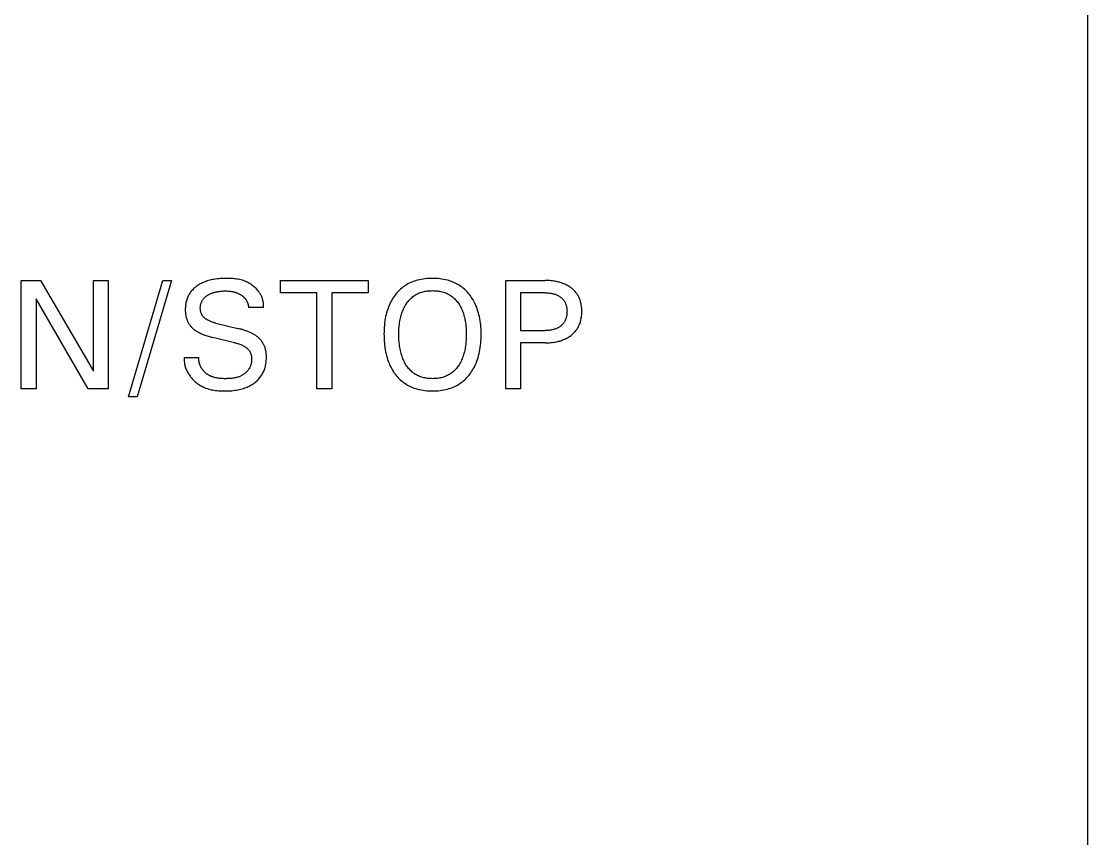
# Model space of a CAD drawing. Extents: x 0 to 420, y 0 to 297.
# Drawn here: x 161.6 to 183.26, y 208.31 to 224.92 of the extents above; entities that cross this region are included whole.
import ezdxf

# ---------------------------------------------------------------- set-up
doc = ezdxf.new("R2010")
doc.units = 0
doc.header["$LTSCALE"] = 23.1
doc.layers.add('10000_FRONT', color=7, linetype='CONTINUOUS')

msp = doc.modelspace()

# ---------------------------------------------------------------- linework, layer by layer
at = {"layer": '10000_FRONT', "color": 7, "linetype": 'CONTINUOUS'}
for p, q in [((183.263, 258.856), (183.263, 170.856)), ((161.602, 217.456), (161.602, 219.656)), ((161.602, 219.656), (161.994, 219.656)), ((161.994, 219.656), (163.068, 217.812)), ((163.068, 217.812), (163.068, 219.656)), ((163.068, 219.656), (163.367, 219.656)), ((163.367, 219.656), (163.367, 217.456)), ((163.777, 217.291), (164.477, 219.656)), ((164.655, 219.656), (163.955, 217.291)), ((164.477, 219.656), (164.655, 219.656)), ((165.38, 219.647), (165.354, 219.638)), ((165.407, 219.655), (165.38, 219.647)), ((165.433, 219.662), (165.407, 219.655)), ((165.461, 219.669), (165.433, 219.662)), ((165.488, 219.675), (165.461, 219.669)), ((165.515, 219.68), (165.488, 219.675)), ((165.542, 219.684), (165.515, 219.68)), ((165.578, 219.689), (165.542, 219.684)), ((165.614, 219.693), (165.578, 219.689)), ((165.65, 219.696), (165.614, 219.693)), ((165.686, 219.698), (165.65, 219.696)), ((165.723, 219.699), (165.686, 219.698)), ((165.759, 219.7), (165.723, 219.699)), ((165.787, 219.7), (165.759, 219.7)), ((165.815, 219.7), (165.787, 219.7)), ((165.842, 219.699), (165.815, 219.7)), ((165.87, 219.697), (165.842, 219.699)), ((165.898, 219.696), (165.87, 219.697)), ((165.926, 219.693), (165.898, 219.696)), ((165.953, 219.69), (165.926, 219.693)), ((165.981, 219.686), (165.953, 219.69)), ((166.008, 219.681), (165.981, 219.686)), ((166.035, 219.676), (166.008, 219.681)), ((166.062, 219.669), (166.035, 219.676)), ((166.088, 219.662), (166.062, 219.669)), ((166.115, 219.654), (166.088, 219.662)), ((166.141, 219.644), (166.115, 219.654)), ((166.166, 219.634), (166.141, 219.644)), ((166.869, 219.407), (166.869, 219.656)), ((166.869, 219.656), (168.645, 219.656)), ((168.645, 219.656), (168.645, 219.407)), ((169.593, 219.646), (169.564, 219.636)), ((169.622, 219.655), (169.593, 219.646)), ((169.652, 219.664), (169.622, 219.655)), ((169.689, 219.673), (169.652, 219.664)), ((169.726, 219.68), (169.689, 219.673)), ((169.764, 219.687), (169.726, 219.68)), ((169.802, 219.692), (169.764, 219.687)), ((169.84, 219.695), (169.802, 219.692)), ((169.878, 219.698), (169.84, 219.695)), ((169.917, 219.7), (169.878, 219.698)), ((169.955, 219.7), (169.917, 219.7)), ((169.993, 219.7), (169.955, 219.7)), ((170.031, 219.698), (169.993, 219.7)), ((170.069, 219.695), (170.031, 219.698)), ((170.107, 219.692), (170.069, 219.695)), ((170.145, 219.687), (170.107, 219.692)), ((170.182, 219.68), (170.145, 219.687)), ((170.219, 219.673), (170.182, 219.68)), ((170.256, 219.664), (170.219, 219.673)), ((170.286, 219.655), (170.256, 219.664)), ((170.315, 219.646), (170.286, 219.655)), ((170.344, 219.636), (170.315, 219.646)), ((171.444, 217.456), (171.444, 219.656)), ((171.444, 219.656), (172.244, 219.656)), ((172.273, 219.656), (172.244, 219.656)), ((172.302, 219.655), (172.273, 219.656)), ((172.331, 219.654), (172.302, 219.655)), ((172.36, 219.651), (172.331, 219.654)), ((172.389, 219.648), (172.36, 219.651)), ((172.418, 219.645), (172.389, 219.648)), ((172.447, 219.64), (172.418, 219.645)), ((165.048, 219.431), (165.036, 219.414)), ((165.062, 219.447), (165.048, 219.431)), ((165.077, 219.463), (165.062, 219.447)), ((165.092, 219.479), (165.077, 219.463)), ((165.107, 219.494), (165.092, 219.479)), ((165.124, 219.508), (165.107, 219.494)), ((165.14, 219.522), (165.124, 219.508)), ((165.157, 219.535), (165.14, 219.522)), ((165.175, 219.548), (165.157, 219.535)), ((165.193, 219.56), (165.175, 219.548)), ((165.215, 219.573), (165.193, 219.56)), ((165.237, 219.586), (165.215, 219.573)), ((165.26, 219.598), (165.237, 219.586)), ((165.283, 219.609), (165.26, 219.598)), ((165.306, 219.619), (165.283, 219.609)), ((165.33, 219.629), (165.306, 219.619)), ((165.354, 219.638), (165.33, 219.629)), ((165.543, 219.421), (165.559, 219.425)), ((165.559, 219.425), (165.576, 219.428)), ((165.576, 219.428), (165.593, 219.431)), ((165.593, 219.431), (165.609, 219.434)), ((165.609, 219.434), (165.626, 219.436)), ((165.626, 219.436), (165.648, 219.439)), ((165.648, 219.439), (165.67, 219.441)), ((165.67, 219.441), (165.693, 219.443)), ((165.693, 219.443), (165.715, 219.444)), ((165.715, 219.444), (165.737, 219.444)), ((165.737, 219.444), (165.759, 219.444)), ((165.759, 219.444), (165.778, 219.444)), ((165.778, 219.444), (165.797, 219.443)), ((165.797, 219.443), (165.816, 219.442)), ((165.816, 219.442), (165.834, 219.44)), ((165.834, 219.44), (165.853, 219.438)), ((165.853, 219.438), (165.872, 219.436)), ((165.872, 219.436), (165.892, 219.432)), ((165.892, 219.432), (165.913, 219.427)), ((165.913, 219.427), (165.923, 219.425)), ((165.923, 219.425), (165.933, 219.422)), ((166.186, 219.625), (166.166, 219.634)), ((166.205, 219.616), (166.186, 219.625)), ((166.225, 219.605), (166.205, 219.616)), ((166.243, 219.594), (166.225, 219.605)), ((166.262, 219.583), (166.243, 219.594)), ((166.28, 219.571), (166.262, 219.583)), ((166.298, 219.558), (166.28, 219.571)), ((166.315, 219.545), (166.298, 219.558)), ((166.332, 219.531), (166.315, 219.545)), ((166.348, 219.516), (166.332, 219.531)), ((166.364, 219.501), (166.348, 219.516)), ((166.379, 219.486), (166.364, 219.501)), ((166.394, 219.47), (166.379, 219.486)), ((166.408, 219.453), (166.394, 219.47)), ((166.421, 219.436), (166.408, 219.453)), ((166.432, 219.421), (166.421, 219.436)), ((169.263, 219.44), (169.242, 219.418)), ((169.284, 219.461), (169.263, 219.44)), ((169.306, 219.482), (169.284, 219.461)), ((169.329, 219.501), (169.306, 219.482)), ((169.352, 219.52), (169.329, 219.501)), ((169.376, 219.538), (169.352, 219.52)), ((169.401, 219.555), (169.376, 219.538)), ((169.427, 219.571), (169.401, 219.555)), ((169.454, 219.586), (169.427, 219.571)), ((169.481, 219.6), (169.454, 219.586)), ((169.508, 219.613), (169.481, 219.6)), ((169.536, 219.625), (169.508, 219.613)), ((169.564, 219.636), (169.536, 219.625)), ((169.735, 219.42), (169.759, 219.427)), ((169.759, 219.427), (169.783, 219.433)), ((169.783, 219.433), (169.807, 219.438)), ((169.807, 219.438), (169.831, 219.442)), ((169.831, 219.442), (169.856, 219.445)), ((169.856, 219.445), (169.881, 219.448)), ((169.881, 219.448), (169.905, 219.449)), ((169.905, 219.449), (169.93, 219.45)), ((169.93, 219.45), (169.955, 219.451)), ((169.955, 219.451), (169.98, 219.45)), ((169.98, 219.45), (170.005, 219.449)), ((170.005, 219.449), (170.029, 219.448)), ((170.029, 219.448), (170.054, 219.445)), ((170.054, 219.445), (170.079, 219.442)), ((170.079, 219.442), (170.103, 219.438)), ((170.103, 219.438), (170.127, 219.433)), ((170.127, 219.433), (170.152, 219.427)), ((170.152, 219.427), (170.175, 219.42)), ((170.372, 219.625), (170.344, 219.636)), ((170.4, 219.612), (170.372, 219.625)), ((170.427, 219.599), (170.4, 219.612)), ((170.454, 219.585), (170.427, 219.599)), ((170.481, 219.57), (170.454, 219.585)), ((170.506, 219.554), (170.481, 219.57)), ((170.531, 219.537), (170.506, 219.554)), ((170.555, 219.519), (170.531, 219.537)), ((170.579, 219.5), (170.555, 219.519)), ((170.602, 219.481), (170.579, 219.5)), ((170.624, 219.46), (170.602, 219.481)), ((170.645, 219.439), (170.624, 219.46)), ((170.666, 219.417), (170.645, 219.439)), ((172.469, 219.636), (172.447, 219.64)), ((172.491, 219.631), (172.469, 219.636)), ((172.513, 219.626), (172.491, 219.631)), ((172.535, 219.62), (172.513, 219.626)), ((172.557, 219.614), (172.535, 219.62)), ((172.578, 219.607), (172.557, 219.614)), ((172.6, 219.599), (172.578, 219.607)), ((172.621, 219.591), (172.6, 219.599)), ((172.64, 219.583), (172.621, 219.591)), ((172.659, 219.574), (172.64, 219.583)), ((172.678, 219.565), (172.659, 219.574)), ((172.696, 219.555), (172.678, 219.565)), ((172.714, 219.545), (172.696, 219.555)), ((172.732, 219.534), (172.714, 219.545)), ((172.749, 219.522), (172.732, 219.534)), ((172.766, 219.51), (172.749, 219.522)), ((172.782, 219.498), (172.766, 219.51)), ((172.797, 219.485), (172.782, 219.498)), ((172.812, 219.472), (172.797, 219.485)), ((172.826, 219.459), (172.812, 219.472)), ((172.84, 219.445), (172.826, 219.459)), ((172.853, 219.43), (172.84, 219.445)), ((172.866, 219.415), (172.853, 219.43)), ((161.902, 219.281), (161.902, 217.456)), ((162.963, 217.456), (161.902, 219.281)), ((164.95, 219.222), (164.945, 219.2)), ((164.955, 219.244), (164.95, 219.222)), ((164.962, 219.266), (164.955, 219.244)), ((164.968, 219.286), (164.962, 219.266)), ((164.976, 219.305), (164.968, 219.286)), ((164.984, 219.324), (164.976, 219.305)), ((164.993, 219.343), (164.984, 219.324)), ((165.003, 219.361), (164.993, 219.343)), ((165.013, 219.379), (165.003, 219.361)), ((165.024, 219.397), (165.013, 219.379)), ((165.036, 219.414), (165.024, 219.397)), ((165.258, 219.206), (165.262, 219.216)), ((165.262, 219.216), (165.266, 219.226)), ((165.266, 219.226), (165.271, 219.236)), ((165.271, 219.236), (165.276, 219.246)), ((165.276, 219.246), (165.282, 219.256)), ((165.282, 219.256), (165.288, 219.265)), ((165.288, 219.265), (165.294, 219.275)), ((165.294, 219.275), (165.301, 219.284)), ((165.301, 219.284), (165.308, 219.292)), ((165.308, 219.292), (165.315, 219.301)), ((165.315, 219.301), (165.324, 219.309)), ((165.324, 219.309), (165.332, 219.318)), ((165.332, 219.318), (165.341, 219.326)), ((165.341, 219.326), (165.351, 219.333)), ((165.351, 219.333), (165.36, 219.341)), ((165.36, 219.341), (165.37, 219.348)), ((165.37, 219.348), (165.38, 219.354)), ((165.38, 219.354), (165.39, 219.361)), ((165.39, 219.361), (165.401, 219.367)), ((165.401, 219.367), (165.411, 219.373)), ((165.411, 219.373), (165.425, 219.38)), ((165.425, 219.38), (165.439, 219.386)), ((165.439, 219.386), (165.453, 219.392)), ((165.453, 219.392), (165.467, 219.398)), ((165.467, 219.398), (165.481, 219.403)), ((165.481, 219.403), (165.496, 219.408)), ((165.496, 219.408), (165.51, 219.412)), ((165.51, 219.412), (165.527, 219.417)), ((165.527, 219.417), (165.543, 219.421)), ((165.933, 219.422), (165.943, 219.419)), ((165.943, 219.419), (165.953, 219.416)), ((165.953, 219.416), (165.963, 219.413)), ((165.963, 219.413), (165.973, 219.409)), ((165.973, 219.409), (165.982, 219.405)), ((165.982, 219.405), (165.991, 219.402)), ((165.991, 219.402), (166, 219.398)), ((166, 219.398), (166.009, 219.394)), ((166.009, 219.394), (166.018, 219.389)), ((166.018, 219.389), (166.027, 219.385)), ((166.027, 219.385), (166.036, 219.38)), ((166.036, 219.38), (166.045, 219.375)), ((166.045, 219.375), (166.053, 219.37)), ((166.053, 219.37), (166.062, 219.365)), ((166.062, 219.365), (166.069, 219.36)), ((166.069, 219.36), (166.075, 219.356)), ((166.075, 219.356), (166.082, 219.351)), ((166.082, 219.351), (166.089, 219.346)), ((166.089, 219.346), (166.095, 219.341)), ((166.095, 219.341), (166.102, 219.336)), ((166.102, 219.336), (166.108, 219.33)), ((166.108, 219.33), (166.114, 219.325)), ((166.114, 219.325), (166.121, 219.319)), ((166.121, 219.319), (166.126, 219.313)), ((166.126, 219.313), (166.132, 219.307)), ((166.132, 219.307), (166.138, 219.301)), ((166.138, 219.301), (166.143, 219.295)), ((166.143, 219.295), (166.148, 219.289)), ((166.148, 219.289), (166.153, 219.283)), ((166.153, 219.283), (166.158, 219.277)), ((166.158, 219.277), (166.162, 219.271)), ((166.162, 219.271), (166.167, 219.264)), ((166.167, 219.264), (166.171, 219.258)), ((166.171, 219.258), (166.175, 219.251)), ((166.175, 219.251), (166.179, 219.244)), ((166.179, 219.244), (166.182, 219.237)), ((166.182, 219.237), (166.186, 219.23)), ((166.186, 219.23), (166.189, 219.223)), ((166.189, 219.223), (166.192, 219.216)), ((166.192, 219.216), (166.195, 219.209)), ((166.195, 219.209), (166.198, 219.202)), ((166.442, 219.406), (166.432, 219.421)), ((166.452, 219.391), (166.442, 219.406)), ((166.461, 219.375), (166.452, 219.391)), ((166.47, 219.359), (166.461, 219.375)), ((166.478, 219.342), (166.47, 219.359)), ((166.485, 219.326), (166.478, 219.342)), ((166.492, 219.309), (166.485, 219.326)), ((166.498, 219.291), (166.492, 219.309)), ((166.504, 219.274), (166.498, 219.291)), ((166.509, 219.256), (166.504, 219.274)), ((166.513, 219.238), (166.509, 219.256)), ((166.517, 219.22), (166.513, 219.238)), ((166.52, 219.202), (166.517, 219.22)), ((167.607, 219.407), (166.869, 219.407)), ((167.607, 217.456), (167.607, 219.407)), ((167.908, 219.407), (167.908, 217.456)), ((168.645, 219.407), (167.908, 219.407)), ((169.103, 219.215), (169.088, 219.184)), ((169.119, 219.246), (169.103, 219.215)), ((169.137, 219.277), (169.119, 219.246)), ((169.156, 219.306), (169.137, 219.277)), ((169.175, 219.335), (169.156, 219.306)), ((169.196, 219.363), (169.175, 219.335)), ((169.203, 219.373), (169.196, 219.363)), ((169.222, 219.396), (169.203, 219.373)), ((169.242, 219.418), (169.222, 219.396)), ((169.431, 219.195), (169.445, 219.214)), ((169.445, 219.214), (169.459, 219.232)), ((169.459, 219.232), (169.473, 219.25)), ((169.473, 219.25), (169.489, 219.267)), ((169.489, 219.267), (169.505, 219.283)), ((169.505, 219.283), (169.521, 219.299)), ((169.521, 219.299), (169.539, 219.314)), ((169.539, 219.314), (169.556, 219.329)), ((169.556, 219.329), (169.574, 219.342)), ((169.574, 219.342), (169.593, 219.354)), ((169.593, 219.354), (169.612, 219.366)), ((169.612, 219.366), (169.632, 219.377)), ((169.632, 219.377), (169.652, 219.387)), ((169.652, 219.387), (169.672, 219.397)), ((169.672, 219.397), (169.693, 219.405)), ((169.693, 219.405), (169.714, 219.413)), ((169.714, 219.413), (169.735, 219.42)), ((170.175, 219.42), (170.197, 219.413)), ((170.197, 219.413), (170.218, 219.405)), ((170.218, 219.405), (170.239, 219.397)), ((170.239, 219.397), (170.259, 219.387)), ((170.259, 219.387), (170.279, 219.377)), ((170.279, 219.377), (170.299, 219.366)), ((170.299, 219.366), (170.318, 219.354)), ((170.318, 219.354), (170.337, 219.342)), ((170.337, 219.342), (170.355, 219.329)), ((170.355, 219.329), (170.373, 219.314)), ((170.373, 219.314), (170.39, 219.299)), ((170.39, 219.299), (170.406, 219.283)), ((170.406, 219.283), (170.422, 219.267)), ((170.422, 219.267), (170.438, 219.25)), ((170.438, 219.25), (170.452, 219.232)), ((170.452, 219.232), (170.467, 219.214)), ((170.467, 219.214), (170.48, 219.195)), ((170.686, 219.394), (170.666, 219.417)), ((170.705, 219.371), (170.686, 219.394)), ((170.724, 219.345), (170.705, 219.371)), ((170.743, 219.319), (170.724, 219.345)), ((170.761, 219.292), (170.743, 219.319)), ((170.778, 219.265), (170.761, 219.292)), ((170.794, 219.237), (170.778, 219.265)), ((170.809, 219.208), (170.794, 219.237)), ((170.823, 219.179), (170.809, 219.208)), ((171.745, 219.407), (171.745, 218.64)), ((172.244, 219.407), (171.745, 219.407)), ((172.244, 219.407), (172.261, 219.407)), ((172.261, 219.407), (172.279, 219.406)), ((172.279, 219.406), (172.297, 219.405)), ((172.297, 219.405), (172.314, 219.404)), ((172.314, 219.404), (172.332, 219.402)), ((172.332, 219.402), (172.349, 219.4)), ((172.349, 219.4), (172.367, 219.397)), ((172.367, 219.397), (172.38, 219.395)), ((172.38, 219.395), (172.393, 219.392)), ((172.393, 219.392), (172.406, 219.389)), ((172.406, 219.389), (172.42, 219.385)), ((172.42, 219.385), (172.433, 219.381)), ((172.433, 219.381), (172.446, 219.377)), ((172.446, 219.377), (172.458, 219.372)), ((172.458, 219.372), (172.471, 219.367)), ((172.471, 219.367), (172.482, 219.362)), ((172.482, 219.362), (172.494, 219.357)), ((172.494, 219.357), (172.505, 219.352)), ((172.505, 219.352), (172.516, 219.346)), ((172.516, 219.346), (172.526, 219.339)), ((172.526, 219.339), (172.537, 219.333)), ((172.537, 219.333), (172.547, 219.325)), ((172.547, 219.325), (172.557, 219.318)), ((172.557, 219.318), (172.566, 219.311)), ((172.566, 219.311), (172.575, 219.303)), ((172.575, 219.303), (172.584, 219.295)), ((172.584, 219.295), (172.592, 219.287)), ((172.592, 219.287), (172.6, 219.278)), ((172.6, 219.278), (172.608, 219.269)), ((172.608, 219.269), (172.615, 219.26)), ((172.615, 219.26), (172.622, 219.251)), ((172.622, 219.251), (172.629, 219.241)), ((172.629, 219.241), (172.635, 219.231)), ((172.635, 219.231), (172.641, 219.221)), ((172.641, 219.221), (172.647, 219.211)), ((172.647, 219.211), (172.652, 219.2)), ((172.878, 219.4), (172.866, 219.415)), ((172.889, 219.384), (172.878, 219.4)), ((172.899, 219.369), (172.889, 219.384)), ((172.908, 219.354), (172.899, 219.369)), ((172.917, 219.338), (172.908, 219.354)), ((172.925, 219.323), (172.917, 219.338)), ((172.933, 219.307), (172.925, 219.323)), ((172.94, 219.291), (172.933, 219.307)), ((172.946, 219.274), (172.94, 219.291)), ((172.952, 219.257), (172.946, 219.274)), ((172.958, 219.241), (172.952, 219.257)), ((172.963, 219.224), (172.958, 219.241)), ((172.968, 219.203), (172.963, 219.224)), ((164.934, 219.111), (164.933, 219.088)), ((164.933, 219.088), (164.933, 219.065)), ((164.933, 219.065), (164.933, 219.05)), ((164.933, 219.05), (164.933, 219.034)), ((164.933, 219.034), (164.934, 219.019)), ((164.936, 219.133), (164.934, 219.111)), ((164.934, 219.019), (164.935, 219.003)), ((164.935, 219.003), (164.937, 218.988)), ((164.938, 219.156), (164.936, 219.133)), ((164.941, 219.178), (164.938, 219.156)), ((164.945, 219.2), (164.941, 219.178)), ((165.238, 219.109), (165.239, 219.12)), ((165.238, 219.098), (165.238, 219.109)), ((165.238, 219.087), (165.238, 219.098)), ((165.239, 219.077), (165.238, 219.087)), ((165.239, 219.12), (165.24, 219.131)), ((165.24, 219.066), (165.239, 219.077)), ((165.24, 219.131), (165.241, 219.142)), ((165.241, 219.055), (165.24, 219.066)), ((165.241, 219.142), (165.243, 219.153)), ((165.242, 219.045), (165.241, 219.055)), ((165.244, 219.034), (165.242, 219.045)), ((165.243, 219.153), (165.245, 219.164)), ((165.246, 219.024), (165.244, 219.034)), ((165.245, 219.164), (165.248, 219.174)), ((165.249, 219.014), (165.246, 219.024)), ((165.248, 219.174), (165.251, 219.185)), ((165.252, 219.004), (165.249, 219.014)), ((165.251, 219.185), (165.254, 219.195)), ((165.256, 218.994), (165.252, 219.004)), ((165.254, 219.195), (165.258, 219.206)), ((165.26, 218.984), (165.256, 218.994)), ((166.198, 219.202), (166.201, 219.195)), ((166.201, 219.195), (166.203, 219.188)), ((166.203, 219.188), (166.205, 219.18)), ((166.205, 219.18), (166.207, 219.173)), ((166.207, 219.173), (166.209, 219.166)), ((166.209, 219.166), (166.211, 219.158)), ((166.211, 219.158), (166.212, 219.151)), ((166.212, 219.151), (166.214, 219.144)), ((166.214, 219.144), (166.215, 219.136)), ((166.215, 219.136), (166.216, 219.129)), ((166.216, 219.129), (166.217, 219.121)), ((166.217, 219.121), (166.217, 219.114)), ((166.217, 219.114), (166.218, 219.106)), ((166.523, 219.106), (166.218, 219.106)), ((166.522, 219.183), (166.52, 219.202)), ((166.523, 219.164), (166.522, 219.183)), ((166.524, 219.145), (166.523, 219.164)), ((166.523, 219.106), (166.524, 219.125)), ((166.524, 219.125), (166.524, 219.145)), ((169.021, 219.001), (169.012, 218.962)), ((169.033, 219.039), (169.021, 219.001)), ((169.045, 219.077), (169.033, 219.039)), ((169.058, 219.115), (169.045, 219.077)), ((169.073, 219.152), (169.058, 219.115)), ((169.088, 219.184), (169.073, 219.152)), ((169.327, 218.978), (169.336, 219.007)), ((169.336, 219.007), (169.346, 219.032)), ((169.346, 219.032), (169.356, 219.057)), ((169.356, 219.057), (169.367, 219.082)), ((169.367, 219.082), (169.378, 219.106)), ((169.378, 219.106), (169.391, 219.13)), ((169.391, 219.13), (169.404, 219.153)), ((169.404, 219.153), (169.418, 219.176)), ((169.418, 219.176), (169.431, 219.195)), ((170.48, 219.195), (170.493, 219.176)), ((170.493, 219.176), (170.497, 219.169)), ((170.497, 219.169), (170.511, 219.147)), ((170.511, 219.147), (170.523, 219.124)), ((170.523, 219.124), (170.535, 219.102)), ((170.535, 219.102), (170.546, 219.078)), ((170.546, 219.078), (170.557, 219.055)), ((170.557, 219.055), (170.566, 219.031)), ((170.566, 219.031), (170.575, 219.007)), ((170.575, 219.007), (170.585, 218.978)), ((170.836, 219.15), (170.823, 219.179)), ((170.852, 219.113), (170.836, 219.15)), ((170.865, 219.075), (170.852, 219.113)), ((170.878, 219.037), (170.865, 219.075)), ((170.889, 218.999), (170.878, 219.037)), ((170.899, 218.961), (170.889, 218.999)), ((172.652, 219.2), (172.657, 219.189)), ((172.657, 219.189), (172.661, 219.178)), ((172.661, 219.178), (172.665, 219.167)), ((172.665, 219.167), (172.669, 219.156)), ((172.669, 219.156), (172.672, 219.144)), ((172.672, 219.144), (172.675, 219.131)), ((172.675, 219.131), (172.678, 219.118)), ((172.678, 219.118), (172.68, 219.105)), ((172.68, 219.105), (172.682, 219.092)), ((172.682, 219.092), (172.684, 219.079)), ((172.684, 219.079), (172.685, 219.066)), ((172.685, 219.066), (172.686, 219.053)), ((172.686, 219), (172.685, 218.987)), ((172.686, 219.053), (172.686, 219.04)), ((172.686, 219.04), (172.687, 219.026)), ((172.687, 219.026), (172.686, 219.013)), ((172.686, 219.013), (172.686, 219)), ((172.973, 219.181), (172.968, 219.203)), ((172.977, 219.16), (172.973, 219.181)), ((172.98, 219.138), (172.977, 219.16)), ((172.983, 219.117), (172.98, 219.138)), ((172.985, 219.095), (172.983, 219.117)), ((172.986, 219.073), (172.985, 219.095)), ((172.987, 219.051), (172.986, 219.073)), ((172.986, 218.985), (172.987, 219.007)), ((172.987, 219.03), (172.987, 219.051)), ((172.987, 219.007), (172.987, 219.03)), ((164.937, 218.988), (164.939, 218.973)), ((164.939, 218.973), (164.941, 218.957)), ((164.941, 218.957), (164.944, 218.942)), ((164.944, 218.942), (164.947, 218.927)), ((164.947, 218.927), (164.951, 218.912)), ((164.951, 218.912), (164.954, 218.9)), ((164.954, 218.9), (164.958, 218.887)), ((164.958, 218.887), (164.962, 218.875)), ((164.962, 218.875), (164.966, 218.863)), ((164.966, 218.863), (164.971, 218.851)), ((164.971, 218.851), (164.975, 218.839)), ((164.975, 218.839), (164.981, 218.827)), ((164.981, 218.827), (164.986, 218.816)), ((164.986, 218.816), (164.992, 218.804)), ((164.992, 218.804), (164.998, 218.793)), ((164.998, 218.793), (165.005, 218.782)), ((165.005, 218.782), (165.012, 218.771)), ((165.264, 218.974), (165.26, 218.984)), ((165.269, 218.965), (165.264, 218.974)), ((165.274, 218.956), (165.269, 218.965)), ((165.279, 218.947), (165.274, 218.956)), ((165.285, 218.939), (165.279, 218.947)), ((165.291, 218.93), (165.285, 218.939)), ((165.298, 218.922), (165.291, 218.93)), ((165.305, 218.915), (165.298, 218.922)), ((165.313, 218.907), (165.305, 218.915)), ((165.32, 218.9), (165.313, 218.907)), ((165.328, 218.893), (165.32, 218.9)), ((165.336, 218.886), (165.328, 218.893)), ((165.345, 218.88), (165.336, 218.886)), ((165.353, 218.874), (165.345, 218.88)), ((165.362, 218.868), (165.353, 218.874)), ((165.371, 218.862), (165.362, 218.868)), ((165.38, 218.857), (165.371, 218.862)), ((165.394, 218.849), (165.38, 218.857)), ((165.408, 218.841), (165.394, 218.849)), ((165.422, 218.834), (165.408, 218.841)), ((165.436, 218.828), (165.422, 218.834)), ((165.451, 218.822), (165.436, 218.828)), ((165.466, 218.816), (165.451, 218.822)), ((165.481, 218.811), (165.466, 218.816)), ((165.496, 218.806), (165.481, 218.811)), ((165.511, 218.802), (165.496, 218.806)), ((165.526, 218.797), (165.511, 218.802)), ((165.541, 218.793), (165.526, 218.797)), ((165.556, 218.789), (165.541, 218.793)), ((165.556, 218.789), (165.999, 218.683)), ((168.982, 218.795), (168.977, 218.75)), ((168.988, 218.84), (168.982, 218.795)), ((168.995, 218.884), (168.988, 218.84)), ((169.003, 218.923), (168.995, 218.884)), ((169.012, 218.962), (169.003, 218.923)), ((169.282, 218.764), (169.287, 218.803)), ((169.287, 218.803), (169.292, 218.833)), ((169.292, 218.833), (169.297, 218.862)), ((169.297, 218.862), (169.303, 218.892)), ((169.303, 218.892), (169.31, 218.921)), ((169.31, 218.921), (169.318, 218.95)), ((169.318, 218.95), (169.327, 218.978)), ((170.585, 218.978), (170.593, 218.95)), ((170.593, 218.95), (170.601, 218.921)), ((170.601, 218.921), (170.608, 218.892)), ((170.608, 218.892), (170.614, 218.862)), ((170.614, 218.862), (170.62, 218.833)), ((170.62, 218.833), (170.624, 218.803)), ((170.624, 218.803), (170.63, 218.764)), ((170.908, 218.922), (170.899, 218.961)), ((170.915, 218.883), (170.908, 218.922)), ((170.923, 218.838), (170.915, 218.883)), ((170.929, 218.794), (170.923, 218.838)), ((170.934, 218.749), (170.929, 218.794)), ((172.609, 218.781), (172.601, 218.772)), ((172.616, 218.79), (172.609, 218.781)), ((172.623, 218.8), (172.616, 218.79)), ((172.63, 218.81), (172.623, 218.8)), ((172.636, 218.82), (172.63, 218.81)), ((172.642, 218.83), (172.636, 218.82)), ((172.647, 218.841), (172.642, 218.83)), ((172.652, 218.852), (172.647, 218.841)), ((172.657, 218.863), (172.652, 218.852)), ((172.662, 218.874), (172.657, 218.863)), ((172.666, 218.885), (172.662, 218.874)), ((172.669, 218.896), (172.666, 218.885)), ((172.672, 218.908), (172.669, 218.896)), ((172.675, 218.921), (172.672, 218.908)), ((172.678, 218.934), (172.675, 218.921)), ((172.681, 218.947), (172.678, 218.934)), ((172.682, 218.96), (172.681, 218.947)), ((172.684, 218.973), (172.682, 218.96)), ((172.685, 218.987), (172.684, 218.973)), ((172.937, 218.757), (172.945, 218.776)), ((172.945, 218.776), (172.952, 218.795)), ((172.952, 218.795), (172.958, 218.814)), ((172.958, 218.814), (172.963, 218.833)), ((172.963, 218.833), (172.969, 218.854)), ((172.969, 218.854), (172.973, 218.876)), ((172.973, 218.876), (172.977, 218.897)), ((172.977, 218.897), (172.981, 218.919)), ((172.981, 218.919), (172.983, 218.941)), ((172.983, 218.941), (172.985, 218.963)), ((172.985, 218.963), (172.986, 218.985)), ((165.012, 218.771), (165.019, 218.761)), ((165.019, 218.761), (165.026, 218.75)), ((165.026, 218.75), (165.034, 218.74)), ((165.034, 218.74), (165.042, 218.73)), ((165.042, 218.73), (165.05, 218.721)), ((165.05, 218.721), (165.058, 218.711)), ((165.058, 218.711), (165.067, 218.702)), ((165.067, 218.702), (165.076, 218.693)), ((165.076, 218.693), (165.085, 218.684)), ((165.085, 218.684), (165.095, 218.676)), ((165.095, 218.676), (165.105, 218.667)), ((165.105, 218.667), (165.116, 218.658)), ((165.116, 218.658), (165.127, 218.65)), ((165.127, 218.65), (165.138, 218.642)), ((165.138, 218.642), (165.15, 218.634)), ((165.15, 218.634), (165.161, 218.627)), ((165.161, 218.627), (165.173, 218.62)), ((165.173, 218.62), (165.185, 218.613)), ((165.185, 218.613), (165.197, 218.606)), ((165.197, 218.606), (165.213, 218.598)), ((165.213, 218.598), (165.229, 218.59)), ((165.229, 218.59), (165.246, 218.582)), ((165.246, 218.582), (165.262, 218.574)), ((165.262, 218.574), (165.279, 218.567)), ((165.279, 218.567), (165.295, 218.56)), ((165.295, 218.56), (165.312, 218.554)), ((166.024, 218.678), (165.999, 218.683)), ((166.048, 218.671), (166.024, 218.678)), ((166.072, 218.665), (166.048, 218.671)), ((166.096, 218.658), (166.072, 218.665)), ((166.12, 218.65), (166.096, 218.658)), ((166.144, 218.643), (166.12, 218.65)), ((166.167, 218.634), (166.144, 218.643)), ((166.185, 218.628), (166.167, 218.634)), ((166.202, 218.621), (166.185, 218.628)), ((166.22, 218.614), (166.202, 218.621)), ((166.237, 218.607), (166.22, 218.614)), ((166.254, 218.6), (166.237, 218.607)), ((166.271, 218.592), (166.254, 218.6)), ((166.288, 218.583), (166.271, 218.592)), ((166.304, 218.575), (166.288, 218.583)), ((166.316, 218.568), (166.304, 218.575)), ((166.329, 218.561), (166.316, 218.568)), ((166.341, 218.554), (166.329, 218.561)), ((168.97, 218.615), (168.969, 218.57)), ((168.969, 218.57), (168.97, 218.524)), ((168.971, 218.66), (168.97, 218.615)), ((168.974, 218.705), (168.971, 218.66)), ((168.977, 218.75), (168.974, 218.705)), ((169.27, 218.567), (169.271, 218.606)), ((169.271, 218.526), (169.27, 218.567)), ((169.271, 218.606), (169.272, 218.646)), ((169.272, 218.646), (169.274, 218.685)), ((169.274, 218.685), (169.277, 218.725)), ((169.277, 218.725), (169.282, 218.764)), ((170.63, 218.764), (170.634, 218.725)), ((170.634, 218.725), (170.637, 218.685)), ((170.637, 218.685), (170.639, 218.646)), ((170.639, 218.646), (170.64, 218.606)), ((170.64, 218.606), (170.641, 218.567)), ((170.641, 218.567), (170.641, 218.526)), ((170.937, 218.704), (170.934, 218.749)), ((170.94, 218.659), (170.937, 218.704)), ((170.941, 218.615), (170.94, 218.659)), ((170.942, 218.57), (170.941, 218.615)), ((170.941, 218.524), (170.942, 218.57)), ((171.745, 218.64), (172.244, 218.64)), ((172.261, 218.64), (172.244, 218.64)), ((172.279, 218.641), (172.261, 218.64)), ((172.297, 218.642), (172.279, 218.641)), ((172.315, 218.643), (172.297, 218.642)), ((172.332, 218.645), (172.315, 218.643)), ((172.35, 218.647), (172.332, 218.645)), ((172.367, 218.65), (172.35, 218.647)), ((172.381, 218.653), (172.367, 218.65)), ((172.394, 218.656), (172.381, 218.653)), ((172.408, 218.659), (172.394, 218.656)), ((172.421, 218.662), (172.408, 218.659)), ((172.434, 218.666), (172.421, 218.662)), ((172.447, 218.671), (172.434, 218.666)), ((172.46, 218.676), (172.447, 218.671)), ((172.472, 218.681), (172.46, 218.676)), ((172.484, 218.686), (172.472, 218.681)), ((172.495, 218.691), (172.484, 218.686)), ((172.506, 218.697), (172.495, 218.691)), ((172.517, 218.703), (172.506, 218.697)), ((172.528, 218.71), (172.517, 218.703)), ((172.538, 218.717), (172.528, 218.71)), ((172.549, 218.724), (172.538, 218.717)), ((172.559, 218.732), (172.549, 218.724)), ((172.568, 218.739), (172.559, 218.732)), ((172.577, 218.747), (172.568, 218.739)), ((172.585, 218.755), (172.577, 218.747)), ((172.593, 218.764), (172.585, 218.755)), ((172.601, 218.772), (172.593, 218.764)), ((172.785, 218.554), (172.8, 218.567)), ((172.8, 218.567), (172.814, 218.58)), ((172.814, 218.58), (172.828, 218.594)), ((172.828, 218.594), (172.842, 218.608)), ((172.842, 218.608), (172.855, 218.623)), ((172.855, 218.623), (172.867, 218.638)), ((172.867, 218.638), (172.879, 218.654)), ((172.879, 218.654), (172.89, 218.67)), ((172.89, 218.67), (172.901, 218.687)), ((172.901, 218.687), (172.911, 218.704)), ((172.911, 218.704), (172.921, 218.721)), ((172.921, 218.721), (172.929, 218.739)), ((172.929, 218.739), (172.937, 218.757)), ((165.312, 218.554), (165.329, 218.547)), ((165.329, 218.547), (165.352, 218.539)), ((165.352, 218.539), (165.375, 218.532)), ((165.375, 218.532), (165.398, 218.525)), ((165.398, 218.525), (165.421, 218.518)), ((165.421, 218.518), (165.444, 218.511)), ((165.444, 218.511), (165.468, 218.505)), ((165.468, 218.505), (165.491, 218.499)), ((165.934, 218.393), (165.491, 218.499)), ((165.934, 218.393), (165.952, 218.389)), ((165.952, 218.389), (165.97, 218.384)), ((165.97, 218.384), (165.988, 218.379)), ((165.988, 218.379), (166.006, 218.374)), ((166.006, 218.374), (166.023, 218.368)), ((166.023, 218.368), (166.041, 218.362)), ((166.041, 218.362), (166.058, 218.355)), ((166.058, 218.355), (166.076, 218.347)), ((166.076, 218.347), (166.093, 218.34)), ((166.353, 218.546), (166.341, 218.554)), ((166.364, 218.538), (166.353, 218.546)), ((166.376, 218.53), (166.364, 218.538)), ((166.387, 218.522), (166.376, 218.53)), ((166.398, 218.513), (166.387, 218.522)), ((166.409, 218.504), (166.398, 218.513)), ((166.419, 218.496), (166.409, 218.504)), ((166.429, 218.487), (166.419, 218.496)), ((166.438, 218.477), (166.429, 218.487)), ((166.448, 218.468), (166.438, 218.477)), ((166.457, 218.458), (166.448, 218.468)), ((166.465, 218.448), (166.457, 218.458)), ((166.474, 218.438), (166.465, 218.448)), ((166.482, 218.428), (166.474, 218.438)), ((166.49, 218.417), (166.482, 218.428)), ((166.497, 218.406), (166.49, 218.417)), ((166.505, 218.395), (166.497, 218.406)), ((166.511, 218.384), (166.505, 218.395)), ((166.518, 218.373), (166.511, 218.384)), ((166.524, 218.361), (166.518, 218.373)), ((166.53, 218.349), (166.524, 218.361)), ((166.536, 218.337), (166.53, 218.349)), ((168.97, 218.524), (168.971, 218.478)), ((168.971, 218.478), (168.974, 218.432)), ((168.974, 218.432), (168.977, 218.386)), ((168.977, 218.386), (168.982, 218.341)), ((169.272, 218.486), (169.271, 218.526)), ((169.274, 218.446), (169.272, 218.486)), ((169.277, 218.406), (169.274, 218.446)), ((169.281, 218.366), (169.277, 218.406)), ((169.286, 218.326), (169.281, 218.366)), ((170.63, 218.365), (170.625, 218.325)), ((170.634, 218.405), (170.63, 218.365)), ((170.637, 218.445), (170.634, 218.405)), ((170.639, 218.486), (170.637, 218.445)), ((170.641, 218.526), (170.639, 218.486)), ((170.929, 218.341), (170.934, 218.386)), ((170.934, 218.386), (170.938, 218.432)), ((170.938, 218.432), (170.94, 218.478)), ((170.94, 218.478), (170.941, 218.524)), ((171.745, 218.39), (171.745, 217.456)), ((172.244, 218.39), (171.745, 218.39)), ((172.244, 218.39), (172.273, 218.391)), ((172.273, 218.391), (172.303, 218.392)), ((172.303, 218.392), (172.332, 218.393)), ((172.332, 218.393), (172.361, 218.396)), ((172.361, 218.396), (172.391, 218.399)), ((172.391, 218.399), (172.42, 218.402)), ((172.42, 218.402), (172.449, 218.407)), ((172.449, 218.407), (172.471, 218.411)), ((172.471, 218.411), (172.494, 218.416)), ((172.494, 218.416), (172.516, 218.422)), ((172.516, 218.422), (172.538, 218.427)), ((172.538, 218.427), (172.56, 218.434)), ((172.56, 218.434), (172.582, 218.441)), ((172.582, 218.441), (172.603, 218.449)), ((172.603, 218.449), (172.624, 218.458)), ((172.624, 218.458), (172.643, 218.466)), ((172.643, 218.466), (172.662, 218.475)), ((172.662, 218.475), (172.681, 218.485)), ((172.681, 218.485), (172.699, 218.495)), ((172.699, 218.495), (172.717, 218.506)), ((172.717, 218.506), (172.735, 218.517)), ((172.735, 218.517), (172.752, 218.529)), ((172.752, 218.529), (172.769, 218.542)), ((172.769, 218.542), (172.785, 218.554)), ((166.093, 218.34), (166.109, 218.331)), ((166.109, 218.331), (166.126, 218.322)), ((166.126, 218.322), (166.137, 218.316)), ((166.137, 218.316), (166.147, 218.309)), ((166.147, 218.309), (166.157, 218.302)), ((166.157, 218.302), (166.167, 218.295)), ((166.167, 218.295), (166.177, 218.288)), ((166.177, 218.288), (166.186, 218.28)), ((166.186, 218.28), (166.195, 218.272)), ((166.195, 218.272), (166.204, 218.264)), ((166.204, 218.264), (166.212, 218.255)), ((166.212, 218.255), (166.22, 218.246)), ((166.22, 218.246), (166.228, 218.237)), ((166.228, 218.237), (166.235, 218.227)), ((166.235, 218.227), (166.241, 218.217)), ((166.241, 218.217), (166.247, 218.208)), ((166.247, 218.208), (166.252, 218.198)), ((166.252, 218.198), (166.256, 218.188)), ((166.256, 218.188), (166.26, 218.178)), ((166.26, 218.178), (166.264, 218.168)), ((166.264, 218.168), (166.267, 218.157)), ((166.267, 218.157), (166.27, 218.147)), ((166.27, 218.147), (166.273, 218.136)), ((166.273, 218.136), (166.275, 218.125)), ((166.275, 218.125), (166.277, 218.114)), ((166.541, 218.325), (166.536, 218.337)), ((166.546, 218.313), (166.541, 218.325)), ((166.55, 218.3), (166.546, 218.313)), ((166.554, 218.288), (166.55, 218.3)), ((166.558, 218.275), (166.554, 218.288)), ((166.562, 218.262), (166.558, 218.275)), ((166.565, 218.249), (166.562, 218.262)), ((166.568, 218.235), (166.565, 218.249)), ((166.571, 218.221), (166.568, 218.235)), ((166.573, 218.207), (166.571, 218.221)), ((166.575, 218.193), (166.573, 218.207)), ((166.577, 218.179), (166.575, 218.193)), ((166.578, 218.165), (166.577, 218.179)), ((166.579, 218.151), (166.578, 218.165)), ((166.58, 218.137), (166.579, 218.151)), ((166.581, 218.105), (166.58, 218.137)), ((168.982, 218.341), (168.988, 218.295)), ((168.988, 218.295), (168.995, 218.25)), ((168.995, 218.25), (169.002, 218.21)), ((169.002, 218.21), (169.011, 218.17)), ((169.011, 218.17), (169.02, 218.131)), ((169.02, 218.131), (169.031, 218.092)), ((169.291, 218.296), (169.286, 218.326)), ((169.297, 218.266), (169.291, 218.296)), ((169.303, 218.236), (169.297, 218.266)), ((169.309, 218.206), (169.303, 218.236)), ((169.317, 218.177), (169.309, 218.206)), ((169.325, 218.148), (169.317, 218.177)), ((169.335, 218.119), (169.325, 218.148)), ((170.586, 218.147), (170.576, 218.118)), ((170.594, 218.176), (170.586, 218.147)), ((170.602, 218.206), (170.594, 218.176)), ((170.609, 218.235), (170.602, 218.206)), ((170.615, 218.265), (170.609, 218.235)), ((170.62, 218.295), (170.615, 218.265)), ((170.625, 218.325), (170.62, 218.295)), ((170.88, 218.092), (170.89, 218.131)), ((170.89, 218.131), (170.9, 218.171)), ((170.9, 218.171), (170.909, 218.21)), ((170.909, 218.21), (170.916, 218.25)), ((170.916, 218.25), (170.923, 218.295)), ((170.923, 218.295), (170.929, 218.341)), ((164.908, 218.094), (164.907, 218.072)), ((164.907, 218.072), (164.908, 218.051)), ((164.908, 218.094), (165.21, 218.094)), ((164.908, 218.051), (164.909, 218.029)), ((164.909, 218.029), (164.911, 218.008)), ((164.911, 218.008), (164.914, 217.986)), ((164.914, 217.986), (164.918, 217.965)), ((164.918, 217.965), (164.922, 217.944)), ((164.922, 217.944), (164.927, 217.924)), ((164.927, 217.924), (164.933, 217.903)), ((165.208, 218.068), (165.209, 218.076)), ((165.208, 218.059), (165.208, 218.068)), ((165.208, 218.05), (165.208, 218.059)), ((165.209, 218.042), (165.208, 218.05)), ((165.209, 218.085), (165.21, 218.094)), ((165.209, 218.076), (165.209, 218.085)), ((165.209, 218.033), (165.209, 218.042)), ((165.21, 218.024), (165.209, 218.033)), ((165.211, 218.016), (165.21, 218.024)), ((165.212, 218.008), (165.211, 218.016)), ((165.214, 217.999), (165.212, 218.008)), ((165.215, 217.991), (165.214, 217.999)), ((165.217, 217.983), (165.215, 217.991)), ((165.219, 217.974), (165.217, 217.983)), ((165.221, 217.966), (165.219, 217.974)), ((165.224, 217.958), (165.221, 217.966)), ((165.227, 217.95), (165.224, 217.958)), ((165.229, 217.942), (165.227, 217.95)), ((165.232, 217.935), (165.229, 217.942)), ((165.236, 217.927), (165.232, 217.935)), ((165.239, 217.919), (165.236, 217.927)), ((165.242, 217.912), (165.239, 217.919)), ((165.246, 217.904), (165.242, 217.912)), ((166.255, 217.915), (166.251, 217.904)), ((166.26, 217.927), (166.255, 217.915)), ((166.264, 217.94), (166.26, 217.927)), ((166.267, 217.952), (166.264, 217.94)), ((166.27, 217.964), (166.267, 217.952)), ((166.273, 217.977), (166.27, 217.964)), ((166.275, 217.99), (166.273, 217.977)), ((166.277, 218.002), (166.275, 217.99)), ((166.277, 218.114), (166.278, 218.103)), ((166.279, 218.015), (166.277, 218.002)), ((166.278, 218.103), (166.279, 218.091)), ((166.279, 218.091), (166.28, 218.08)), ((166.28, 218.028), (166.279, 218.015)), ((166.28, 218.08), (166.28, 218.067)), ((166.28, 218.067), (166.281, 218.054)), ((166.281, 218.054), (166.28, 218.041)), ((166.28, 218.041), (166.28, 218.028)), ((166.553, 217.889), (166.559, 217.913)), ((166.559, 217.913), (166.565, 217.936)), ((166.565, 217.936), (166.569, 217.96)), ((166.569, 217.96), (166.573, 217.984)), ((166.573, 217.984), (166.576, 218.008)), ((166.576, 218.008), (166.578, 218.032)), ((166.578, 218.032), (166.58, 218.056)), ((166.58, 218.056), (166.581, 218.081)), ((166.581, 218.081), (166.581, 218.105)), ((169.031, 218.092), (169.043, 218.053)), ((169.043, 218.053), (169.057, 218.015)), ((169.057, 218.015), (169.071, 217.977)), ((169.071, 217.977), (169.084, 217.947)), ((169.084, 217.947), (169.098, 217.918)), ((169.098, 217.918), (169.112, 217.889)), ((169.344, 218.093), (169.335, 218.119)), ((169.354, 218.068), (169.344, 218.093)), ((169.365, 218.043), (169.354, 218.068)), ((169.376, 218.018), (169.365, 218.043)), ((169.388, 217.993), (169.376, 218.018)), ((169.401, 217.969), (169.388, 217.993)), ((169.415, 217.946), (169.401, 217.969)), ((169.428, 217.926), (169.415, 217.946)), ((169.441, 217.907), (169.428, 217.926)), ((170.483, 217.926), (170.47, 217.907)), ((170.496, 217.946), (170.483, 217.926)), ((170.51, 217.969), (170.496, 217.946)), ((170.523, 217.993), (170.51, 217.969)), ((170.535, 218.018), (170.523, 217.993)), ((170.547, 218.042), (170.535, 218.018)), ((170.557, 218.067), (170.547, 218.042)), ((170.567, 218.093), (170.557, 218.067)), ((170.576, 218.118), (170.567, 218.093)), ((170.798, 217.89), (170.813, 217.919)), ((170.813, 217.919), (170.826, 217.948)), ((170.826, 217.948), (170.839, 217.978)), ((170.839, 217.978), (170.854, 218.016)), ((170.854, 218.016), (170.867, 218.054)), ((170.867, 218.054), (170.88, 218.092)), ((164.933, 217.903), (164.94, 217.883)), ((164.94, 217.883), (164.947, 217.863)), ((164.947, 217.863), (164.955, 217.844)), ((164.955, 217.844), (164.964, 217.825)), ((164.964, 217.825), (164.973, 217.806)), ((164.973, 217.806), (164.983, 217.787)), ((164.983, 217.787), (164.994, 217.769)), ((164.994, 217.769), (165.005, 217.751)), ((165.005, 217.751), (165.016, 217.733)), ((165.016, 217.733), (165.029, 217.716)), ((165.029, 217.716), (165.042, 217.697)), ((165.042, 217.697), (165.057, 217.68)), ((165.25, 217.897), (165.246, 217.904)), ((165.254, 217.889), (165.25, 217.897)), ((165.258, 217.882), (165.254, 217.889)), ((165.263, 217.875), (165.258, 217.882)), ((165.267, 217.868), (165.263, 217.875)), ((165.272, 217.861), (165.267, 217.868)), ((165.277, 217.854), (165.272, 217.861)), ((165.282, 217.847), (165.277, 217.854)), ((165.288, 217.839), (165.282, 217.847)), ((165.294, 217.832), (165.288, 217.839)), ((165.3, 217.825), (165.294, 217.832)), ((165.306, 217.818), (165.3, 217.825)), ((165.312, 217.811), (165.306, 217.818)), ((165.318, 217.805), (165.312, 217.811)), ((165.325, 217.798), (165.318, 217.805)), ((165.332, 217.792), (165.325, 217.798)), ((165.339, 217.785), (165.332, 217.792)), ((165.346, 217.779), (165.339, 217.785)), ((165.353, 217.773), (165.346, 217.779)), ((165.36, 217.767), (165.353, 217.773)), ((165.367, 217.762), (165.36, 217.767)), ((165.375, 217.756), (165.367, 217.762)), ((165.382, 217.751), (165.375, 217.756)), ((165.39, 217.746), (165.382, 217.751)), ((165.398, 217.741), (165.39, 217.746)), ((165.406, 217.736), (165.398, 217.741)), ((165.414, 217.731), (165.406, 217.736)), ((165.422, 217.727), (165.414, 217.731)), ((165.43, 217.722), (165.422, 217.727)), ((165.438, 217.718), (165.43, 217.722)), ((165.447, 217.714), (165.438, 217.718)), ((165.455, 217.71), (165.447, 217.714)), ((165.464, 217.706), (165.455, 217.71)), ((165.473, 217.703), (165.464, 217.706)), ((165.482, 217.699), (165.473, 217.703)), ((165.491, 217.696), (165.482, 217.699)), ((165.501, 217.693), (165.491, 217.696)), ((165.51, 217.69), (165.501, 217.693)), ((166.007, 217.695), (165.989, 217.69)), ((166.025, 217.702), (166.007, 217.695)), ((166.042, 217.709), (166.025, 217.702)), ((166.054, 217.714), (166.042, 217.709)), ((166.065, 217.719), (166.054, 217.714)), ((166.077, 217.725), (166.065, 217.719)), ((166.088, 217.731), (166.077, 217.725)), ((166.099, 217.737), (166.088, 217.731)), ((166.11, 217.744), (166.099, 217.737)), ((166.121, 217.751), (166.11, 217.744)), ((166.131, 217.758), (166.121, 217.751)), ((166.142, 217.766), (166.131, 217.758)), ((166.152, 217.774), (166.142, 217.766)), ((166.162, 217.782), (166.152, 217.774)), ((166.171, 217.791), (166.162, 217.782)), ((166.18, 217.799), (166.171, 217.791)), ((166.189, 217.808), (166.18, 217.799)), ((166.197, 217.818), (166.189, 217.808)), ((166.205, 217.828), (166.197, 217.818)), ((166.213, 217.838), (166.205, 217.828)), ((166.22, 217.848), (166.213, 217.838)), ((166.227, 217.859), (166.22, 217.848)), ((166.234, 217.869), (166.227, 217.859)), ((166.24, 217.881), (166.234, 217.869)), ((166.245, 217.892), (166.24, 217.881)), ((166.251, 217.904), (166.245, 217.892)), ((166.442, 217.676), (166.456, 217.694)), ((166.456, 217.694), (166.469, 217.711)), ((166.469, 217.711), (166.481, 217.73)), ((166.481, 217.73), (166.493, 217.748)), ((166.493, 217.748), (166.504, 217.767)), ((166.504, 217.767), (166.514, 217.787)), ((166.514, 217.787), (166.523, 217.807)), ((166.523, 217.807), (166.532, 217.827)), ((166.532, 217.827), (166.539, 217.847)), ((166.539, 217.847), (166.546, 217.868)), ((166.546, 217.868), (166.553, 217.889)), ((169.112, 217.889), (169.128, 217.86)), ((169.128, 217.86), (169.144, 217.832)), ((169.144, 217.832), (169.161, 217.804)), ((169.161, 217.804), (169.179, 217.777)), ((169.179, 217.777), (169.199, 217.751)), ((169.199, 217.751), (169.217, 217.727)), ((169.217, 217.727), (169.237, 217.704)), ((169.237, 217.704), (169.258, 217.681)), ((169.455, 217.888), (169.441, 217.907)), ((169.47, 217.87), (169.455, 217.888)), ((169.485, 217.852), (169.47, 217.87)), ((169.501, 217.835), (169.485, 217.852)), ((169.518, 217.819), (169.501, 217.835)), ((169.535, 217.803), (169.518, 217.819)), ((169.553, 217.788), (169.535, 217.803)), ((169.571, 217.775), (169.553, 217.788)), ((169.59, 217.762), (169.571, 217.775)), ((169.609, 217.75), (169.59, 217.762)), ((169.628, 217.738), (169.609, 217.75)), ((169.649, 217.728), (169.628, 217.738)), ((169.669, 217.718), (169.649, 217.728)), ((169.69, 217.709), (169.669, 217.718)), ((169.711, 217.701), (169.69, 217.709)), ((169.733, 217.694), (169.711, 217.701)), ((169.757, 217.687), (169.733, 217.694)), ((170.177, 217.694), (170.153, 217.687)), ((170.199, 217.701), (170.177, 217.694)), ((170.22, 217.709), (170.199, 217.701)), ((170.241, 217.718), (170.22, 217.709)), ((170.261, 217.728), (170.241, 217.718)), ((170.282, 217.738), (170.261, 217.728)), ((170.301, 217.75), (170.282, 217.738)), ((170.321, 217.762), (170.301, 217.75)), ((170.339, 217.775), (170.321, 217.762)), ((170.357, 217.788), (170.339, 217.775)), ((170.375, 217.803), (170.357, 217.788)), ((170.393, 217.819), (170.375, 217.803)), ((170.41, 217.835), (170.393, 217.819)), ((170.426, 217.852), (170.41, 217.835)), ((170.441, 217.87), (170.426, 217.852)), ((170.456, 217.888), (170.441, 217.87)), ((170.47, 217.907), (170.456, 217.888)), ((170.652, 217.683), (170.672, 217.705)), ((170.672, 217.705), (170.692, 217.729)), ((170.692, 217.729), (170.711, 217.753)), ((170.711, 217.753), (170.73, 217.779)), ((170.73, 217.779), (170.749, 217.806)), ((170.749, 217.806), (170.766, 217.833)), ((170.766, 217.833), (170.782, 217.861)), ((170.782, 217.861), (170.798, 217.89)), ((165.057, 217.68), (165.071, 217.662)), ((165.071, 217.662), (165.087, 217.646)), ((165.087, 217.646), (165.103, 217.629)), ((165.103, 217.629), (165.119, 217.614)), ((165.119, 217.614), (165.136, 217.598)), ((165.136, 217.598), (165.154, 217.584)), ((165.154, 217.584), (165.172, 217.57)), ((165.172, 217.57), (165.19, 217.556)), ((165.19, 217.556), (165.209, 217.543)), ((165.209, 217.543), (165.228, 217.531)), ((165.228, 217.531), (165.247, 217.519)), ((165.247, 217.519), (165.267, 217.508)), ((165.267, 217.508), (165.287, 217.498)), ((165.287, 217.498), (165.308, 217.488)), ((165.308, 217.488), (165.333, 217.478)), ((165.333, 217.478), (165.359, 217.468)), ((165.529, 217.685), (165.51, 217.69)), ((165.548, 217.68), (165.529, 217.685)), ((165.567, 217.676), (165.548, 217.68)), ((165.586, 217.673), (165.567, 217.676)), ((165.606, 217.67), (165.586, 217.673)), ((165.626, 217.668), (165.606, 217.67)), ((165.645, 217.666), (165.626, 217.668)), ((165.665, 217.665), (165.645, 217.666)), ((165.685, 217.664), (165.665, 217.665)), ((165.705, 217.663), (165.685, 217.664)), ((165.725, 217.662), (165.705, 217.663)), ((165.745, 217.662), (165.725, 217.662)), ((165.764, 217.662), (165.745, 217.662)), ((165.783, 217.663), (165.764, 217.662)), ((165.802, 217.663), (165.783, 217.663)), ((165.821, 217.664), (165.802, 217.663)), ((165.84, 217.665), (165.821, 217.664)), ((165.859, 217.666), (165.84, 217.665)), ((165.878, 217.668), (165.859, 217.666)), ((165.897, 217.671), (165.878, 217.668)), ((165.916, 217.673), (165.897, 217.671)), ((165.934, 217.677), (165.916, 217.673)), ((165.952, 217.68), (165.934, 217.677)), ((165.971, 217.685), (165.952, 217.68)), ((165.989, 217.69), (165.971, 217.685)), ((166.14, 217.473), (166.167, 217.483)), ((166.167, 217.483), (166.189, 217.492)), ((166.189, 217.492), (166.21, 217.502)), ((166.21, 217.502), (166.231, 217.512)), ((166.231, 217.512), (166.251, 217.522)), ((166.251, 217.522), (166.271, 217.534)), ((166.271, 217.534), (166.291, 217.546)), ((166.291, 217.546), (166.311, 217.558)), ((166.311, 217.558), (166.33, 217.572)), ((166.33, 217.572), (166.347, 217.585)), ((166.347, 217.585), (166.365, 217.599)), ((166.365, 217.599), (166.381, 217.613)), ((166.381, 217.613), (166.397, 217.628)), ((166.397, 217.628), (166.413, 217.644)), ((166.413, 217.644), (166.428, 217.66)), ((166.428, 217.66), (166.442, 217.676)), ((169.258, 217.681), (169.279, 217.659)), ((169.279, 217.659), (169.301, 217.638)), ((169.301, 217.638), (169.324, 217.618)), ((169.324, 217.618), (169.347, 217.599)), ((169.347, 217.599), (169.371, 217.581)), ((169.371, 217.581), (169.396, 217.563)), ((169.396, 217.563), (169.422, 217.547)), ((169.422, 217.547), (169.449, 217.531)), ((169.449, 217.531), (169.476, 217.516)), ((169.476, 217.516), (169.504, 217.503)), ((169.504, 217.503), (169.532, 217.49)), ((169.532, 217.49), (169.56, 217.479)), ((169.56, 217.479), (169.589, 217.468)), ((169.781, 217.681), (169.757, 217.687)), ((169.805, 217.676), (169.781, 217.681)), ((169.83, 217.671), (169.805, 217.676)), ((169.855, 217.668), (169.83, 217.671)), ((169.88, 217.665), (169.855, 217.668)), ((169.905, 217.664), (169.88, 217.665)), ((169.93, 217.663), (169.905, 217.664)), ((169.955, 217.662), (169.93, 217.663)), ((169.98, 217.663), (169.955, 217.662)), ((170.005, 217.664), (169.98, 217.663)), ((170.03, 217.665), (170.005, 217.664)), ((170.055, 217.668), (170.03, 217.665)), ((170.08, 217.671), (170.055, 217.668)), ((170.104, 217.676), (170.08, 217.671)), ((170.129, 217.681), (170.104, 217.676)), ((170.153, 217.687), (170.129, 217.681)), ((170.32, 217.469), (170.349, 217.479)), ((170.349, 217.479), (170.377, 217.491)), ((170.377, 217.491), (170.405, 217.503)), ((170.405, 217.503), (170.433, 217.517)), ((170.433, 217.517), (170.46, 217.532)), ((170.46, 217.532), (170.487, 217.547)), ((170.487, 217.547), (170.513, 217.564)), ((170.513, 217.564), (170.538, 217.581)), ((170.538, 217.581), (170.562, 217.6)), ((170.562, 217.6), (170.586, 217.619)), ((170.586, 217.619), (170.608, 217.64)), ((170.608, 217.64), (170.63, 217.661)), ((170.63, 217.661), (170.652, 217.683)), ((161.902, 217.456), (161.602, 217.456)), ((163.367, 217.456), (162.963, 217.456)), ((163.955, 217.291), (163.777, 217.291)), ((165.359, 217.468), (165.385, 217.459)), ((165.385, 217.459), (165.412, 217.451)), ((165.412, 217.451), (165.439, 217.444)), ((165.439, 217.444), (165.466, 217.437)), ((165.466, 217.437), (165.493, 217.432)), ((165.493, 217.432), (165.521, 217.427)), ((165.521, 217.427), (165.549, 217.423)), ((165.549, 217.423), (165.577, 217.42)), ((165.577, 217.42), (165.605, 217.418)), ((165.605, 217.418), (165.633, 217.416)), ((165.633, 217.416), (165.661, 217.414)), ((165.661, 217.414), (165.689, 217.413)), ((165.689, 217.413), (165.717, 217.413)), ((165.717, 217.413), (165.745, 217.413)), ((165.745, 217.413), (165.778, 217.413)), ((165.778, 217.413), (165.811, 217.414)), ((165.811, 217.414), (165.843, 217.416)), ((165.843, 217.416), (165.875, 217.418)), ((165.875, 217.418), (165.908, 217.422)), ((165.908, 217.422), (165.94, 217.426)), ((165.94, 217.426), (165.972, 217.43)), ((165.972, 217.43), (166.001, 217.436)), ((166.001, 217.436), (166.029, 217.441)), ((166.029, 217.441), (166.057, 217.448)), ((166.057, 217.448), (166.085, 217.456)), ((166.085, 217.456), (166.113, 217.464)), ((166.113, 217.464), (166.14, 217.473)), ((167.908, 217.456), (167.607, 217.456)), ((169.589, 217.468), (169.619, 217.459)), ((169.619, 217.459), (169.648, 217.45)), ((169.648, 217.45), (169.686, 217.441)), ((169.686, 217.441), (169.724, 217.433)), ((169.724, 217.433), (169.762, 217.427)), ((169.762, 217.427), (169.8, 217.421)), ((169.8, 217.421), (169.839, 217.417)), ((169.839, 217.417), (169.877, 217.415)), ((169.877, 217.415), (169.916, 217.413)), ((169.916, 217.413), (169.955, 217.413)), ((169.955, 217.413), (169.994, 217.413)), ((169.994, 217.413), (170.032, 217.415)), ((170.032, 217.415), (170.071, 217.418)), ((170.071, 217.418), (170.109, 217.421)), ((170.109, 217.421), (170.147, 217.427)), ((170.147, 217.427), (170.185, 217.433)), ((170.185, 217.433), (170.223, 217.441)), ((170.223, 217.441), (170.261, 217.451)), ((170.261, 217.451), (170.29, 217.459)), ((170.29, 217.459), (170.32, 217.469)), ((171.745, 217.456), (171.444, 217.456))]:
    msp.add_line(p, q, dxfattribs=at)

doc.saveas('drawing.dxf')
